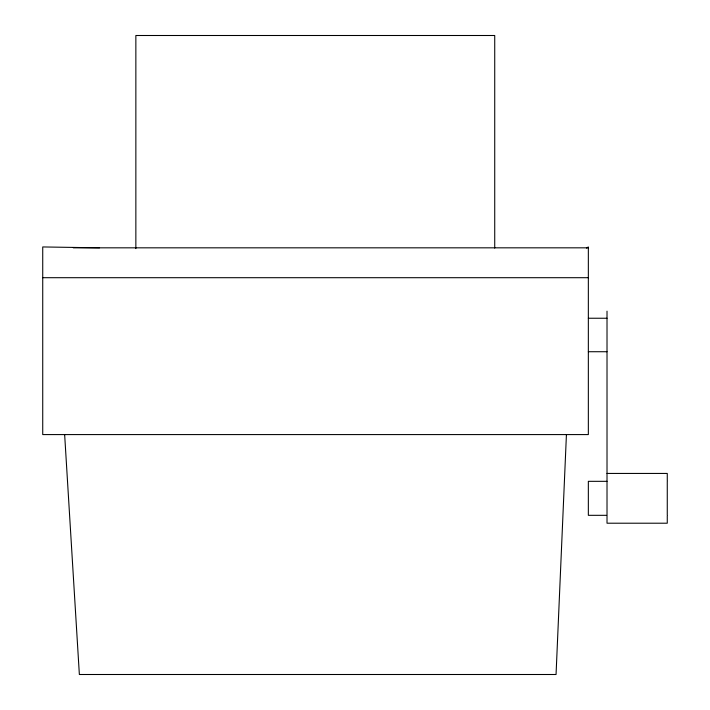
<?xml version="1.0" encoding="UTF-8"?>
<svg xmlns="http://www.w3.org/2000/svg" width="710" height="710" viewBox="0 0 710 710"><rect width="100%" height="100%" fill="white"/><g stroke="black" fill="none" stroke-linecap="round" stroke-linejoin="round"><path stroke-width="1.06" d="M566.429 434.582L556.054 674.5L79.36 674.5L64.645 434.582M586.478 248.074L588.341 246.947L588.341 434.582L42.733 434.582L42.733 246.947L99.551 247.826M73.325 247.826L588.341 247.826M42.733 277.699L588.341 277.699M588.341 318.24L607.014 318.24M588.341 351.725L607.014 351.725M607.014 473.437L667.267 473.437L667.267 480.67M607.014 481.327L588.341 481.327L588.341 515.318L607.014 515.318L607.014 311.166M667.267 481.327L667.267 515.318M667.267 515.975L667.267 523.208L607.014 523.208L607.014 515.975M494.728 248.092L494.728 35.5L135.858 35.5L135.858 248.598"/></g></svg>
